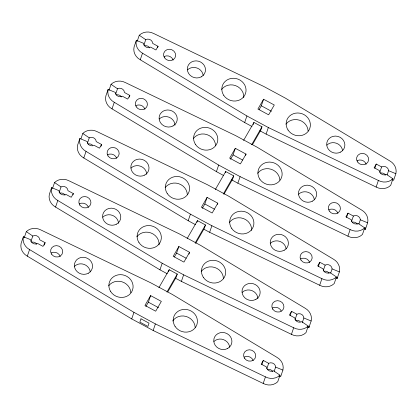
<?xml version="1.0" encoding="UTF-8"?>
<svg xmlns="http://www.w3.org/2000/svg" width="417" height="417" viewBox="0 0 417 417"><rect width="100%" height="100%" fill="white"/><g stroke="black" fill="none" stroke-linecap="round" stroke-linejoin="round"><path stroke-width="0.63" d="M24.269 237.612L26.318 231.633L32.787 236.043A4.577 4.238 18.9 0 1 39.751 239.801L45.114 242.694L42.993 246.374L37.634 243.481A4.577 4.238 18.9 0 1 30.67 239.723L23.394 236.715L21.142 243.293A12.213 11.295 18.9 0 0 27.313 256.158L131.709 318.922L153.148 330.493L263.195 383.442A12.213 11.295 18.9 0 0 277.738 381.748L279.989 375.175L273.516 370.765A4.577 4.238 18.9 0 1 266.552 367.007L261.188 364.114L263.309 360.434L268.668 363.327A4.577 4.238 18.9 0 1 275.632 367.085L282.908 370.093L280.657 376.666L278.978 375.972M30.947 241.422L32.787 236.043M27.313 256.158L29.565 249.58A12.213 11.295 18.9 0 1 23.394 236.715M52.506 188.515L54.554 182.537L61.023 186.946A4.577 4.238 18.9 0 1 67.987 190.705L73.35 193.597L71.234 197.277L65.87 194.385A4.577 4.238 18.9 0 1 58.906 190.626L51.63 187.619L49.378 194.197A12.213 11.295 18.9 0 0 55.55 207.061L159.946 269.825L167.28 273.787M59.183 192.326L61.023 186.946M55.55 207.061L57.801 200.488A12.213 11.295 18.9 0 1 51.63 187.619M80.95 138.819L82.79 133.44L89.264 137.85A4.577 4.238 18.9 0 1 96.228 141.608L101.586 144.501L99.47 148.186L94.106 145.293A4.577 4.238 18.9 0 1 87.143 141.535L79.866 138.522L77.614 145.1A12.213 11.295 18.9 0 0 83.786 157.965L188.182 220.729L195.516 224.69M44.296 245.087L45.114 242.694M87.419 143.229L89.264 137.85M83.786 157.965L86.038 151.392A12.213 11.295 18.9 0 1 79.866 138.522M108.983 90.322L111.026 84.343L117.5 88.753A4.577 4.238 18.9 0 1 124.464 92.511L129.823 95.404L127.706 99.09L122.343 96.197A4.577 4.238 18.9 0 1 115.379 92.438L108.102 89.426L105.85 96.004A12.213 11.295 18.9 0 0 112.022 108.868L216.418 171.637L223.757 175.593M72.939 194.791L73.35 193.597M115.655 94.138L117.5 88.753M112.022 108.868L114.274 102.295A12.213 11.295 18.9 0 1 108.102 89.426M137.219 41.226L139.262 35.252L145.736 39.662A4.577 4.238 18.9 0 1 152.7 43.415L158.059 46.308L155.942 49.993L150.584 47.1A4.577 4.238 18.9 0 1 143.62 43.342L136.343 40.334L134.092 46.907A12.213 11.295 18.9 0 0 140.258 59.772L244.654 122.541L251.993 126.497M100.971 146.294L101.586 144.501M143.896 45.041L145.736 39.662M140.258 59.772L142.51 53.199A12.213 11.295 18.9 0 1 136.343 40.334M129.207 97.197L129.823 95.404M157.652 47.507L158.059 46.308M131.709 318.922L133.956 312.349L29.565 249.58M145.851 306.542L148.363 302.179L150.615 295.601L161.337 301.387L155.687 311.207L144.965 305.421L150.615 295.601M159.946 269.825L162.197 263.252L57.801 200.488M168.468 271.915L169.219 269.721L177.261 274.063L176.136 277.347L167.749 291.936M174.405 256.898L176.6 253.083L178.851 246.504L189.573 252.29L188.958 254.083M188.182 220.729L190.433 214.156L86.038 151.392M153.148 330.493L155.4 323.92L133.956 312.349M196.897 222.271L197.46 220.624L205.498 224.966L204.372 228.25L195.662 243.403M202.328 208.349L204.836 203.986L207.087 197.408L217.81 203.194L217.403 204.393M216.418 171.637L218.67 165.059L114.274 102.295M307.777 327.11L308.898 327.574L311.15 320.996L303.868 317.989A4.577 4.238 18.9 0 0 296.904 314.23L291.546 311.337L289.429 315.017L294.788 317.91A4.577 4.238 18.9 0 0 301.752 321.669L308.226 326.078L305.974 332.657A12.213 11.295 18.9 0 1 291.431 334.345L181.39 281.397L183.642 274.824L162.197 263.252M225.321 172.628L225.696 171.528L233.739 175.87L232.613 179.159L223.898 194.306M230.565 159.252L233.072 154.889L235.324 148.316L246.046 154.097L245.639 155.296M244.654 122.541L246.906 115.962L142.51 53.199M336.013 278.014L337.134 278.478L339.386 271.9L332.109 268.892A4.577 4.238 18.9 0 0 325.145 265.134L319.782 262.241L317.665 265.921L323.024 268.814A4.577 4.238 18.9 0 0 329.988 272.572L336.462 276.982L334.21 283.56A12.213 11.295 18.9 0 1 319.667 285.249L209.626 232.3L211.878 225.727L190.433 214.156M253.182 124.626L253.932 122.436L261.975 126.773L260.849 130.062L252.457 144.647M259.113 109.614L261.313 105.793L263.565 99.22L274.287 105.006L268.637 114.821L257.914 109.035L263.565 99.22M364.249 228.917L365.37 229.381L367.622 222.803L360.345 219.795A4.577 4.238 18.9 0 0 353.381 216.037L348.018 213.144L345.901 216.83L351.265 219.723A4.577 4.238 18.9 0 0 358.229 223.476L364.698 227.885L362.446 234.463A12.213 11.295 18.9 0 1 347.903 236.152L237.862 183.204L240.114 176.631L218.67 165.059M391.928 179.591L393.606 180.285L395.858 173.707L388.581 170.699A4.577 4.238 18.9 0 0 381.618 166.941L376.259 164.048L374.138 167.733L379.501 170.626A4.577 4.238 18.9 0 0 386.465 174.384L392.934 178.794L390.682 185.367A12.213 11.295 18.9 0 1 376.144 187.056L266.098 134.112L268.35 127.534L246.906 115.962M261.876 364.614L263.309 360.434M266.828 368.706L268.668 363.327M263.195 383.442L265.447 376.864A12.213 11.295 18.9 0 0 279.989 375.175M290.112 315.523L291.546 311.337M274.198 371.266L275.632 367.085M295.064 319.61L296.904 314.23M291.431 334.345L293.683 327.767A12.213 11.295 18.9 0 0 308.226 326.078M318.348 266.427L319.782 262.241M302.231 322.768L303.868 317.989M323.3 270.513L325.145 265.134M319.667 285.249L321.919 278.671A12.213 11.295 18.9 0 0 336.462 276.982M346.59 217.33L348.018 213.144M330.676 273.078L332.109 268.892M351.536 221.417L353.381 216.037M347.903 236.152L350.155 229.579A12.213 11.295 18.9 0 0 364.698 227.885M374.826 168.233L376.259 164.048M358.912 223.981L360.345 219.795M379.778 172.32L381.618 166.941M376.144 187.056L378.391 180.483A12.213 11.295 18.9 0 0 392.934 178.794M387.148 174.885L388.581 170.699M178.851 246.504L173.206 256.325L183.928 262.111L189.573 252.29M207.087 197.408L201.442 207.228L212.164 213.014L217.81 203.194M235.324 148.316L229.678 158.132L240.4 163.917L246.046 154.097M158.893 287.678L169.219 269.721M187.134 238.581L197.46 220.624M215.37 189.485L225.696 171.528M243.606 140.388L253.932 122.436M166.936 292.015L177.261 274.063M195.172 242.918L205.498 224.966M223.408 193.822L233.739 175.87M251.649 144.73L261.975 126.773M268.35 127.534L378.391 180.483M240.114 176.631L350.155 229.579M211.878 225.727L321.919 278.671M183.642 274.824L293.683 327.767M155.4 323.92L265.447 376.864M261.313 105.793L271.467 111.276M259.89 130.761L266.098 134.112M233.072 154.889L242.668 160.065M231.654 179.857L237.862 183.204M204.836 203.986L214.432 209.162M203.981 229.256L209.626 232.3M176.6 253.083L186.196 258.259M175.182 278.05L181.39 281.397M148.363 302.179L158.523 307.657M357.114 160.707A6.104 5.65 18.9 0 1 366.131 164.241M298.635 194.202A9.158 8.476 18.9 0 1 308.173 192.326A9.158 8.476 18.9 0 1 314.345 199.816M328.877 209.803A6.104 5.65 18.9 0 1 337.895 213.337M352.209 222.193A4.577 4.238 18.9 0 1 357.395 224.231M365.646 227.625A12.213 11.295 18.9 0 1 365.37 229.381M116.327 94.914A4.577 4.238 18.9 0 1 121.514 96.947M193.373 138.559A12.213 11.295 18.9 0 1 206.738 134.529A12.213 11.295 18.9 0 1 215.553 145.434M159.247 118.991A9.158 8.476 18.9 0 1 169.067 117.219A9.158 8.476 18.9 0 1 174.999 125.163M135.885 105.663A6.104 5.65 18.9 0 1 144.902 109.197M257.701 173.269A12.213 11.295 18.9 0 1 271.071 169.239A12.213 11.295 18.9 0 1 279.885 180.149M82.79 133.44A12.213 11.295 18.9 0 1 97.333 131.751L207.374 184.7L228.818 196.271L333.214 259.035A12.213 11.295 18.9 0 1 339.386 271.9M88.086 144.011A4.577 4.238 18.9 0 1 92.522 145.152M131.011 168.082A9.158 8.476 18.9 0 1 140.831 166.315A9.158 8.476 18.9 0 1 146.763 174.259M165.137 187.65A12.213 11.295 18.9 0 1 178.502 183.621A12.213 11.295 18.9 0 1 187.316 194.53M337.348 277.315A12.213 11.295 18.9 0 1 337.134 278.478M323.967 271.29A4.577 4.238 18.9 0 1 329.159 273.323M300.641 258.9A6.104 5.65 18.9 0 1 309.659 262.434M270.393 243.299A9.158 8.476 18.9 0 1 279.937 241.422A9.158 8.476 18.9 0 1 286.109 248.913M229.465 222.365A12.213 11.295 18.9 0 1 243.439 218.539A12.213 11.295 18.9 0 1 251.633 230.434M107.649 154.759A6.104 5.65 18.9 0 1 116.666 158.293M221.609 89.462A12.213 11.295 18.9 0 1 235.584 85.636A12.213 11.295 18.9 0 1 243.773 97.531M395.858 173.707A12.213 11.295 18.9 0 0 389.687 160.842L285.291 98.078L263.852 86.507L153.805 33.558A12.213 11.295 18.9 0 0 139.262 35.252M380.445 173.102A4.577 4.238 18.9 0 1 385.636 175.135M187.483 69.894A9.158 8.476 18.9 0 1 197.027 68.018A9.158 8.476 18.9 0 1 203.194 75.508M164.121 56.566A6.104 5.65 18.9 0 1 173.138 60.1M285.942 124.172A12.213 11.295 18.9 0 1 299.307 120.143A12.213 11.295 18.9 0 1 308.121 131.053M59.85 193.102A4.577 4.238 18.9 0 1 65.042 195.14M102.775 217.179A9.158 8.476 18.9 0 1 112.595 215.412A9.158 8.476 18.9 0 1 118.527 223.35M54.554 182.537A12.213 11.295 18.9 0 1 69.097 180.848L179.138 233.796L200.582 245.363L304.978 308.132A12.213 11.295 18.9 0 1 311.15 320.996M136.896 236.747A12.213 11.295 18.9 0 1 150.871 232.921A12.213 11.295 18.9 0 1 159.065 244.815M309.112 326.407A12.213 11.295 18.9 0 1 308.898 327.574M295.731 320.386A4.577 4.238 18.9 0 1 300.162 321.528M272.405 307.996A6.104 5.65 18.9 0 1 281.246 311.056M242.157 292.39A9.158 8.476 18.9 0 1 251.977 290.623A9.158 8.476 18.9 0 1 257.909 298.567M201.229 271.462A12.213 11.295 18.9 0 1 214.599 267.433A12.213 11.295 18.9 0 1 223.413 278.342M79.407 203.856A6.104 5.65 18.9 0 1 88.43 207.39M26.318 231.633A12.213 11.295 18.9 0 1 40.856 229.944L150.902 282.888L172.346 294.459L276.742 357.228A12.213 11.295 18.9 0 1 282.908 370.093M31.614 242.199A4.577 4.238 18.9 0 1 36.805 244.232M74.539 266.275A9.158 8.476 18.9 0 1 84.078 264.399A9.158 8.476 18.9 0 1 90.249 271.894M108.66 285.843A12.213 11.295 18.9 0 1 122.03 281.814A12.213 11.295 18.9 0 1 130.844 292.724M267.495 369.483A4.577 4.238 18.9 0 1 272.687 371.516M244.164 357.088A6.104 5.65 18.9 0 1 253.187 360.622M213.921 341.487A9.158 8.476 18.9 0 1 223.465 339.615A9.158 8.476 18.9 0 1 229.631 347.106M172.654 321.048A12.213 11.295 18.9 0 1 186.055 316.435A12.213 11.295 18.9 0 1 195.177 327.439M51.171 252.947A6.104 5.65 18.9 0 1 60.189 256.481M326.871 145.106A9.158 8.476 18.9 0 1 336.41 143.229A9.158 8.476 18.9 0 1 342.581 150.719M144.563 45.818A4.577 4.238 18.9 0 1 149.75 47.851M111.026 84.343A12.213 11.295 18.9 0 1 125.569 82.655L235.61 135.603L257.054 147.175L361.45 209.939A12.213 11.295 18.9 0 1 367.622 222.803M140.982 318.817L139.857 322.106L147.899 326.443L149.025 323.154L140.982 318.817M201.255 76.853L199.097 77.692A9.158 8.476 18.9 0 1 187.728 71.552L187.327 69.337A9.158 8.476 18.9 0 1 200.645 62.05A9.158 8.476 18.9 0 1 201.255 76.853M173.019 125.95L170.861 126.784A9.158 8.476 18.9 0 1 159.487 120.649L159.091 118.433A9.158 8.476 18.9 0 1 172.403 111.146A9.158 8.476 18.9 0 1 173.019 125.95M144.777 175.046L142.624 175.88A9.158 8.476 18.9 0 1 131.251 169.745L130.849 167.53A9.158 8.476 18.9 0 1 144.167 160.243A9.158 8.476 18.9 0 1 144.777 175.046M116.541 224.143L114.388 224.977A9.158 8.476 18.9 0 1 103.015 218.842L102.613 216.626A9.158 8.476 18.9 0 1 115.931 209.339A9.158 8.476 18.9 0 1 116.541 224.143M340.637 152.069L338.484 152.903A9.158 8.476 18.9 0 1 327.11 146.768L326.709 144.553A9.158 8.476 18.9 0 1 340.027 137.261A9.158 8.476 18.9 0 1 340.637 152.069M88.305 273.239L86.152 274.073A9.158 8.476 18.9 0 1 74.779 267.938L74.377 265.723A9.158 8.476 18.9 0 1 87.695 258.436A9.158 8.476 18.9 0 1 88.305 273.239M312.401 201.161L310.248 202A9.158 8.476 18.9 0 1 298.874 195.86L298.473 193.65A9.158 8.476 18.9 0 1 311.791 186.357A9.158 8.476 18.9 0 1 312.401 201.161M284.165 250.257L282.007 251.097A9.158 8.476 18.9 0 1 270.638 244.956L270.237 242.741A9.158 8.476 18.9 0 1 283.555 235.454A9.158 8.476 18.9 0 1 284.165 250.257M255.929 299.354L253.771 300.188A9.158 8.476 18.9 0 1 242.402 294.053L242.001 291.837A9.158 8.476 18.9 0 1 255.319 284.55A9.158 8.476 18.9 0 1 255.929 299.354M227.692 348.45L225.534 349.284A9.158 8.476 18.9 0 1 214.161 343.149L213.759 340.934A9.158 8.476 18.9 0 1 227.077 333.647A9.158 8.476 18.9 0 1 227.692 348.45M357.473 161.895A6.104 5.65 18.9 0 0 367.956 161.984A6.104 5.65 18.9 0 0 362.363 153.393A6.104 5.65 18.9 0 0 357.473 161.895M329.232 210.992A6.104 5.65 18.9 0 0 339.719 211.08A6.104 5.65 18.9 0 0 334.126 202.49A6.104 5.65 18.9 0 0 329.232 210.992M300.996 260.088A6.104 5.65 18.9 0 0 311.483 260.177A6.104 5.65 18.9 0 0 305.885 251.587A6.104 5.65 18.9 0 0 300.996 260.088M108.003 155.948A6.104 5.65 18.9 0 0 118.491 156.036A6.104 5.65 18.9 0 0 112.892 147.446A6.104 5.65 18.9 0 0 108.003 155.948M167.207 193.467A12.213 11.295 18.9 0 0 188.182 193.639A12.213 11.295 18.9 0 0 176.99 176.459A12.213 11.295 18.9 0 0 167.207 193.467M231.539 228.182A12.213 11.295 18.9 0 0 252.514 228.354A12.213 11.295 18.9 0 0 241.323 211.174A12.213 11.295 18.9 0 0 231.539 228.182M223.684 95.274A12.213 11.295 18.9 0 0 244.654 95.451A12.213 11.295 18.9 0 0 233.463 78.266A12.213 11.295 18.9 0 0 223.684 95.274M164.475 57.755A6.104 5.65 18.9 0 0 174.963 57.843A6.104 5.65 18.9 0 0 169.37 49.253A6.104 5.65 18.9 0 0 164.475 57.755M288.011 129.989A12.213 11.295 18.9 0 0 308.987 130.161A12.213 11.295 18.9 0 0 297.795 112.981A12.213 11.295 18.9 0 0 288.011 129.989M259.775 179.086A12.213 11.295 18.9 0 0 280.75 179.258A12.213 11.295 18.9 0 0 269.559 162.077A12.213 11.295 18.9 0 0 259.775 179.086M272.76 309.185A6.104 5.65 18.9 0 0 283.247 309.273A6.104 5.65 18.9 0 0 277.649 300.678A6.104 5.65 18.9 0 0 272.76 309.185M79.767 205.044A6.104 5.65 18.9 0 0 90.254 205.133A6.104 5.65 18.9 0 0 84.656 196.537A6.104 5.65 18.9 0 0 79.767 205.044M138.97 242.564A12.213 11.295 18.9 0 0 159.946 242.736A12.213 11.295 18.9 0 0 148.754 225.555A12.213 11.295 18.9 0 0 138.97 242.564M203.303 277.274A12.213 11.295 18.9 0 0 224.278 277.451A12.213 11.295 18.9 0 0 213.082 260.271A12.213 11.295 18.9 0 0 203.303 277.274M244.524 358.281A6.104 5.65 18.9 0 0 255.011 358.365A6.104 5.65 18.9 0 0 249.413 349.774A6.104 5.65 18.9 0 0 244.524 358.281M51.531 254.141A6.104 5.65 18.9 0 0 62.013 254.224A6.104 5.65 18.9 0 0 56.42 245.634A6.104 5.65 18.9 0 0 51.531 254.141M110.734 291.66A12.213 11.295 18.9 0 0 131.709 291.832A12.213 11.295 18.9 0 0 120.513 274.652A12.213 11.295 18.9 0 0 110.734 291.66M175.067 326.37A12.213 11.295 18.9 0 0 196.037 326.547A12.213 11.295 18.9 0 0 184.846 309.362A12.213 11.295 18.9 0 0 175.067 326.37M136.239 106.851A6.104 5.65 18.9 0 0 146.727 106.94A6.104 5.65 18.9 0 0 141.128 98.349A6.104 5.65 18.9 0 0 136.239 106.851M195.448 144.371A12.213 11.295 18.9 0 0 216.418 144.548A12.213 11.295 18.9 0 0 205.227 127.362A12.213 11.295 18.9 0 0 195.448 144.371"/></g></svg>
